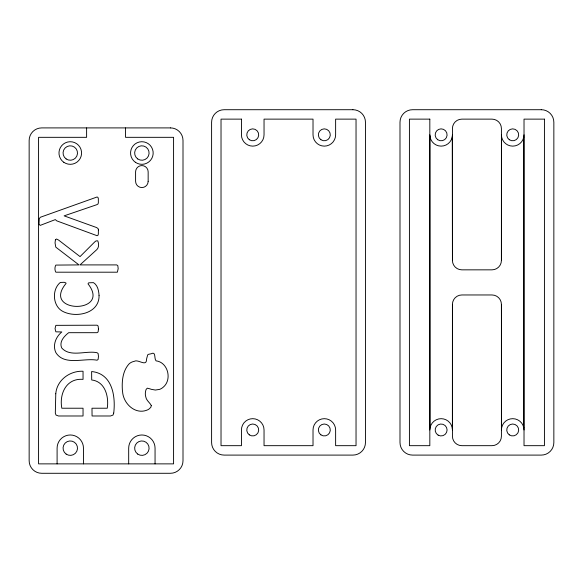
<?xml version="1.0" encoding="UTF-8"?>
<svg xmlns="http://www.w3.org/2000/svg" width="583" height="583" viewBox="0 0 583 583"><rect width="100%" height="100%" fill="white"/><g stroke="black" fill="none" stroke-linecap="round" stroke-linejoin="round"><path stroke-width="0.87" d="M452.386 428.993L452.43 304.384A9.423 9.423 0 0 1 461.853 294.962L491.994 294.962A9.423 9.423 0 0 1 501.416 304.384L501.584 428.017M452.262 136.794L452.43 260.426A9.423 9.423 0 0 0 461.853 269.842L491.994 269.842A9.423 9.423 0 0 0 501.416 260.426L501.46 135.817M429.868 135.817L429.999 428.017M523.847 136.794L523.847 428.017M501.416 260.426L501.416 128.552A9.423 9.423 0 0 0 491.994 119.129L461.853 119.129A9.423 9.423 0 0 0 452.43 128.552L452.43 260.426M501.416 304.384L501.416 436.259A9.423 9.423 0 0 1 491.994 445.674L461.853 445.674A9.423 9.423 0 0 1 452.43 436.259L452.43 304.384M155.056 463.871L155.056 448.174A13.19 13.19 0 0 0 141.873 434.984A13.19 13.19 0 0 0 128.683 448.174L128.683 463.871M125.542 127.903L125.542 137.326L173.581 137.326L173.581 463.871L38.573 463.871L38.573 137.326L86.612 137.326L86.612 127.903M83.471 463.871L83.471 448.174A13.19 13.19 0 0 0 70.281 434.984A13.19 13.19 0 0 0 57.098 448.174L57.098 463.871M501.416 429.977A11.303 11.303 0 0 1 512.719 418.674A11.303 11.303 0 0 1 524.022 429.977M429.824 429.977A11.303 11.303 0 0 1 441.127 418.674A11.303 11.303 0 0 1 452.43 429.977M452.43 134.826A11.303 11.303 0 0 1 441.127 146.129A11.303 11.303 0 0 1 429.824 134.826M524.022 134.826A11.303 11.303 0 0 1 512.719 146.129A11.303 11.303 0 0 1 501.416 134.826M98.389 229.891L98.345 234.177L97.915 235.35L97.062 235.707L56.762 220.862L55.319 219.602L40.11 225.424L39.003 223.887L39.28 218.632L40.38 217.255L97.062 196.996L97.915 197.375L98.345 198.57L98.345 202.862L97.988 204.006L96.88 204.662L64.115 215.856L96.698 227.589L98.141 228.667L98.389 229.891M151.31 405.52L150.829 407.328L148.818 409.193A9.43 9.43 0 0 1 147.725 409.813C135.46 415.336 123.21 403.64 122.561 391.477A21.403 21.403 0 0 1 122.364 389.838C121.781 380.859 122.802 370.657 129.178 363.792A10.217 10.217 0 0 1 134.192 361.38C137.923 358.756 146.705 367.312 146.515 359.339A78.945 78.945 0 0 1 146.931 357.598L147.696 354.974A1.931 1.931 0 0 1 148.242 354.384L150.276 353.947A10.815 10.815 0 0 0 151.194 353.75C156.266 350.995 153.876 358.691 156.084 360.862C168.057 362.254 172.306 379.752 163.218 387.192A11.456 11.456 0 0 1 159.516 389.408L155.355 390.042L151.303 389.327A31.19 31.19 0 0 1 149.904 388.832L147.251 388.169L146.071 389.553A13.03 13.03 0 0 0 145.415 392.388L145.335 393.496A11.733 11.733 0 0 0 145.728 396.695C146.216 400.485 149.765 402.481 151.31 405.52M55.779 393.765L55.319 413.099L56.019 415.06L58.475 415.985L83.041 415.985L83.041 408.224L61.82 408.224C59.116 393.802 66.36 377.944 83.041 379.373L83.041 371.247C69.851 370.664 56.821 380.087 55.779 393.765M99.044 295.319C99.649 313.377 76.511 318.201 63.219 311.614C52.579 306.527 51.559 289.511 60.348 282.442L64.188 282.303L65.879 282.915L66.061 283.455C40.897 313.654 112.06 314.273 87.989 283.812L88.689 282.821L93.469 282.638C97.711 285.196 98.76 290.742 99.044 295.319M55.407 239.795L55.05 242.929L55.793 247.148L78.967 264.908L55.837 265.09C54.649 267.094 54.656 270.191 55.837 272.195L117.365 272.195L118.181 268.654L117.817 265.673L116.738 264.908L80.002 264.908L96.88 249.56C99.095 247.411 98.884 243.461 97.762 240.83L96.02 240.925L94.759 241.894L80.046 256.6L58.613 240.087L56.493 239.001L55.407 239.795M98.461 328.943L98.119 331.916L97.062 332.689L68.677 332.689C64.181 336.238 58.927 341.74 61.703 347.942C70.244 357.678 86.022 350.303 97.062 352.722L98.119 353.509L98.461 356.468L98.119 359.449L97.062 360.214C84.426 357.641 64.247 366.197 55.815 352.518C52.434 345.216 55.851 336.785 61.82 331.96L55.837 331.829L55.05 328.579L55.837 325.35L97.062 325.197L98.119 326.006L98.461 328.943M113.714 413.099L113.015 415.06L110.551 415.985L92.063 415.985L91.99 408.224L107.257 408.224C109.021 396.761 105.253 381.53 91.706 379.978L91.626 371.546C112.402 373.543 115.747 396.323 113.714 413.099M352.897 109.713L224.164 109.713A12.556 12.556 0 0 0 211.6 122.27L211.6 442.533A12.556 12.556 0 0 0 224.164 455.097L352.897 455.097A12.556 12.556 0 0 0 365.461 442.533L365.461 122.27A12.556 12.556 0 0 0 352.897 109.706M541.294 109.713L412.553 109.713A12.556 12.556 0 0 0 399.996 122.27L399.996 442.533A12.556 12.556 0 0 0 412.553 455.097L541.294 455.097A12.556 12.556 0 0 0 553.85 442.533L553.85 122.27A12.556 12.556 0 0 0 541.294 109.706M241.435 119.129L221.023 119.129L221.023 445.674L241.435 445.674L241.435 429.977A11.303 11.303 0 0 1 252.738 418.674A11.303 11.303 0 0 1 264.041 429.977L264.041 445.674L313.02 445.674L313.02 429.977A11.303 11.303 0 0 1 324.323 418.674A11.303 11.303 0 0 1 335.626 429.977L335.626 445.674L356.038 445.674L356.038 119.129L335.626 119.129L335.626 134.826A11.303 11.303 0 0 1 324.323 146.129A11.303 11.303 0 0 1 313.02 134.826L313.02 119.129L264.041 119.129L264.041 134.826A11.303 11.303 0 0 1 252.738 146.129A11.303 11.303 0 0 1 241.435 134.826L241.435 119.129M429.824 119.129L409.419 119.129L409.419 445.674L429.824 445.674L429.824 119.129M544.427 119.129L524.022 119.129L524.022 445.674L544.427 445.674L544.427 119.129M170.447 127.903L41.706 127.903A12.556 12.556 0 0 0 29.15 140.467L29.15 460.73A12.556 12.556 0 0 0 41.706 473.287L170.447 473.287A12.556 12.556 0 0 0 183.004 460.73L183.004 140.467A12.556 12.556 0 0 0 170.447 127.903M148.155 181.284L148.155 171.861A6.282 6.282 0 0 0 141.873 165.579A6.282 6.282 0 0 0 135.591 171.861L135.591 181.284A6.282 6.282 0 0 0 141.873 187.558A6.282 6.282 0 0 0 148.155 181.284M320.905 139.716A5.968 5.968 0 0 0 330.269 135.351A5.968 5.968 0 0 0 321.801 129.419A5.968 5.968 0 0 0 320.905 139.716M249.313 139.716A5.968 5.968 0 0 0 258.677 135.351A5.968 5.968 0 0 0 250.216 129.419A5.968 5.968 0 0 0 249.313 139.716M249.313 434.867A5.968 5.968 0 0 0 258.677 430.494A5.968 5.968 0 0 0 250.216 424.57A5.968 5.968 0 0 0 249.313 434.867M320.905 434.867A5.968 5.968 0 0 0 330.269 430.494A5.968 5.968 0 0 0 321.801 424.57A5.968 5.968 0 0 0 320.905 434.867M438.146 435.144A5.968 5.968 0 0 0 447.095 429.977A5.968 5.968 0 0 0 438.146 424.81A5.968 5.968 0 0 0 438.146 435.144M509.294 434.867A5.968 5.968 0 0 0 518.659 430.494A5.968 5.968 0 0 0 510.198 424.57A5.968 5.968 0 0 0 509.294 434.867M437.709 139.716A5.968 5.968 0 0 0 447.074 135.351A5.968 5.968 0 0 0 438.605 129.419A5.968 5.968 0 0 0 437.709 139.716M509.294 139.716A5.968 5.968 0 0 0 518.659 135.351A5.968 5.968 0 0 0 510.198 129.419A5.968 5.968 0 0 0 509.294 139.716M135.387 162.285A11.303 11.303 0 0 0 153.132 154.007A11.303 11.303 0 0 0 137.092 142.777A11.303 11.303 0 0 0 135.387 162.285M63.802 162.285A11.303 11.303 0 0 0 81.54 154.007A11.303 11.303 0 0 0 65.507 142.777A11.303 11.303 0 0 0 63.802 162.285M66.141 158.94A7.222 7.222 0 0 0 77.473 153.65A7.222 7.222 0 0 0 67.227 146.479A7.222 7.222 0 0 0 66.141 158.94M66.141 454.084A7.222 7.222 0 0 0 77.473 448.801A7.222 7.222 0 0 0 67.227 441.623A7.222 7.222 0 0 0 66.141 454.084M137.726 454.084A7.222 7.222 0 0 0 149.066 448.801A7.222 7.222 0 0 0 138.82 441.623A7.222 7.222 0 0 0 137.726 454.084M137.726 158.94A7.222 7.222 0 0 0 149.066 153.65A7.222 7.222 0 0 0 138.82 146.479A7.222 7.222 0 0 0 137.726 158.94"/></g></svg>
